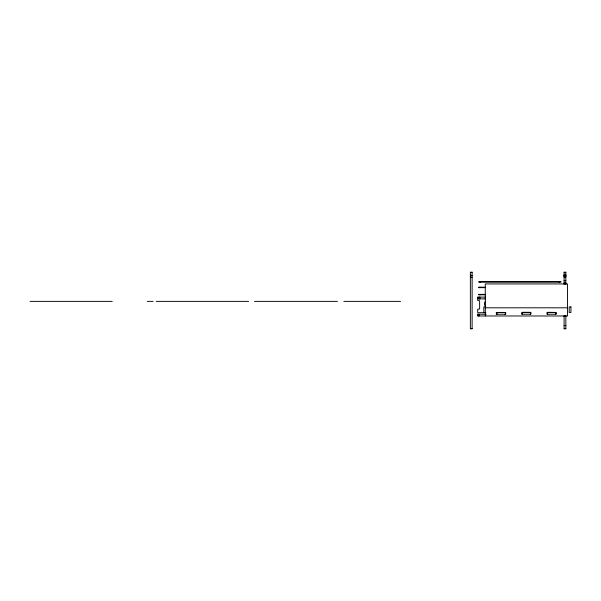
<?xml version="1.0" encoding="UTF-8"?>
<svg xmlns="http://www.w3.org/2000/svg" width="601" height="601" viewBox="0 0 601 601"><rect width="100%" height="100%" fill="white"/><g stroke="black" fill="none" stroke-linecap="round" stroke-linejoin="round"><path stroke-width="0.9" d="M547.218 313.602L547.218 314.218L547.842 314.218M504.975 314.218C505.974 315.052 506.185 311.844 504.975 312.43L497.418 312.43C496.336 311.754 496.268 314.841 497.418 314.218M522.006 313.602L522.006 314.218L522.63 314.218M530.803 313.053L530.495 312.302L522.322 312.302L522.006 313.053M470.373 272.245L472.123 272.245M564.091 272.245L565.841 272.245M564.091 274.394L565.841 274.394M470.373 275.356L472.123 275.356M564.091 275.356L565.841 275.356M564.091 275.446L565.841 275.446M564.091 275.551L565.841 275.551M564.091 276.22L565.841 276.22M564.091 276.558L565.841 276.558M470.373 277.211L472.123 277.211M564.091 277.211L565.841 277.211M564.091 280.614L565.841 280.614M564.091 282.801L565.841 282.801M564.091 283.68L565.841 283.68M485.277 287.218L478.546 287.218L478.546 287.654L485.277 287.654M485.277 294.37L478.546 294.37L478.546 294.806L485.277 294.806M485.518 297.142L477.705 297.067L477.705 300.477L479.613 300.718L479.621 308.974L477.705 309.275L477.705 312.685L485.848 312.685M485.518 298.892L478.148 298.892L478.148 297.142M30.05 301.379L112.237 301.379M147.32 301.379L153.09 301.379M156.283 301.379L248.626 301.379M254.433 301.379L337.431 301.379M343.84 301.379L400.567 301.379M485.6 306.923L483.843 306.923L483.843 312.467L485.6 312.467M485.315 307.802L567.502 307.802M496.133 312.467L505.509 312.467L505.509 314.218L496.133 314.218M486.164 314.218L477.419 314.218L477.419 315.976L567.502 315.976L567.449 283.935L485.262 283.935L485.315 315.976M564.091 316.126L565.841 316.126M564.091 325.614L565.841 325.614M470.373 328.514L472.123 328.484M564.091 328.514L565.841 328.484M530.217 314.248L530.773 314.248L530.856 313.662M555.399 314.218C556.601 314.781 556.428 311.754 555.399 312.43L547.481 312.302L547.218 313.053M565.841 272.155L565.841 284.356M565.841 315.69L565.841 328.867L564.091 328.837L564.091 315.69M564.091 272.155L564.091 284.356M559.749 281.666L559.749 282.109M559.125 281.666L559.125 282.109M496.742 312.467L496.742 314.218M480.447 281.666L480.447 282.109M480.297 287.218L480.297 287.654M480.297 294.37L480.304 294.806M479.898 297.142L479.898 298.892M479.823 281.666L479.831 282.109M479.681 287.218L479.681 287.654M479.681 294.37L479.681 294.806M479.282 297.142L479.282 298.892M479.17 314.218L479.17 315.976M478.546 314.218L478.546 315.976M472.123 272.155L472.123 328.867L470.373 328.837L470.373 272.155M485.398 306.082A3.651 3.651 0 0 1 485.398 301.484M547.218 312.43L547.165 314.218L555.933 314.218L555.933 312.467L547.165 312.467M560.876 281.666L478.697 281.666L478.697 282.109L560.876 282.109L560.876 281.666M570.95 306.923L569.2 306.923L569.2 312.467L570.95 312.467L570.95 306.923M530.721 312.467L521.953 312.467L521.953 314.218L530.721 314.218L530.773 312.407"/></g></svg>
